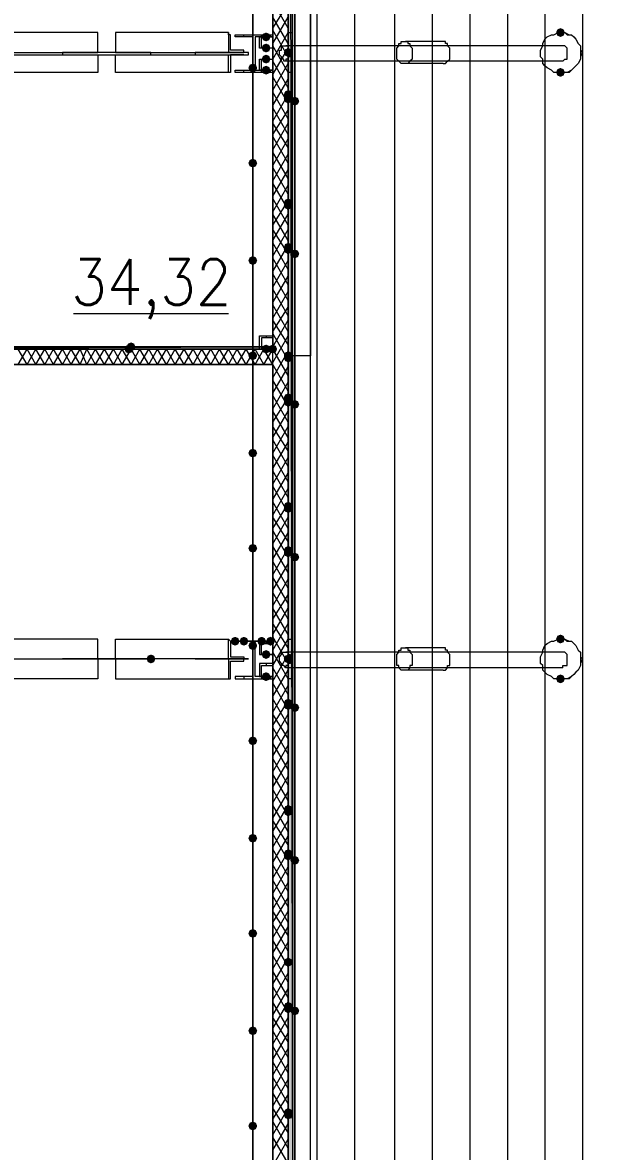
# Model space of a CAD drawing. Header units: millimetres. Extents: x 0 to 420, y 0 to 297.
# Drawn here: x 389.55 to 400.62, y 148.7 to 170.29 of the extents above; entities that cross this region are included whole.
import ezdxf

# ---------------------------------------------------------------- set-up
doc = ezdxf.new("R2010")
doc.units = ezdxf.units.MM
doc.styles.get("Standard").update_dxf_attribs({"font": 'STANDARD'})

msp = doc.modelspace()

# ---------------------------------------------------------------- hatches: boundary and pattern name
h = msp.add_hatch(color=7)
h.paths.add_polyline_path([(394.758333, 205.062667), (394.758333, 122.470333), (394.631333, 205.062667)], flags=0)
h.paths.add_polyline_path([(394.758333, 122.470333), (394.631333, 205.062667), (394.631333, 122.470333)], flags=0)
h = msp.add_hatch(color=7)
h.paths.add_polyline_path([(394.631333, 187.071), (394.631333, 169.714333)], flags=0)
h.paths.add_polyline_path([(394.631333, 169.714333), (394.631333, 187.071)], flags=0)
for color, points in [(7, [(399.923, 170.095333), (399.898129, 170.035537), (399.838333, 170.010667), (399.778537, 170.035537), (399.753667, 170.095333), (399.778537, 170.155129), (399.838333, 170.18), (399.898129, 170.155129)]), (7, [(394.292667, 170.010667), (394.267796, 169.950871), (394.208, 169.926), (394.148204, 169.950871), (394.123333, 170.010667), (394.148204, 170.070462), (394.208, 170.095333), (394.267796, 170.070463)]), (7, [(394.292667, 169.799), (394.267796, 169.739204), (394.208, 169.714333), (394.148204, 169.739204), (394.123333, 169.799), (394.148204, 169.858796), (394.208, 169.883667), (394.267796, 169.858796)]), (254, [(394.716, 169.714333), (394.691129, 169.654538), (394.631333, 169.629667), (394.571537, 169.654538), (394.546667, 169.714333), (394.571537, 169.774129), (394.631333, 169.799), (394.691129, 169.774129)]), (254, [(394.716, 169.714333), (394.691129, 169.654538), (394.631333, 169.629667), (394.571537, 169.654538), (394.546667, 169.714333), (394.571537, 169.774129), (394.631333, 169.799), (394.691129, 169.774129)]), (254, [(394.716, 169.714333), (394.691129, 169.654538), (394.631333, 169.629667), (394.571537, 169.654538), (394.546667, 169.714333), (394.571537, 169.774129), (394.631333, 169.799), (394.691129, 169.774129)]), (7, [(394.038667, 169.418), (394.013796, 169.358204), (393.954, 169.333333), (393.894204, 169.358204), (393.869333, 169.418), (393.894204, 169.477796), (393.954, 169.502667), (394.013796, 169.477796)]), (7, [(394.292667, 169.587333), (394.267796, 169.527537), (394.208, 169.502667), (394.148204, 169.527537), (394.123333, 169.587333), (394.148204, 169.647129), (394.208, 169.672), (394.267796, 169.647129)]), (7, [(394.292667, 169.375667), (394.267796, 169.315871), (394.208, 169.291), (394.148204, 169.315871), (394.123333, 169.375667), (394.148204, 169.435462), (394.208, 169.460333), (394.267796, 169.435463)]), (7, [(399.923, 169.333333), (399.898129, 169.273537), (399.838333, 169.248667), (399.778537, 169.273537), (399.753667, 169.333333), (399.778537, 169.393129), (399.838333, 169.418), (399.898129, 169.393129)]), (254, [(394.716, 168.91), (394.691129, 168.850204), (394.631333, 168.825333), (394.571537, 168.850204), (394.546667, 168.91), (394.571537, 168.969796), (394.631333, 168.994667), (394.691129, 168.969796)]), (254, [(394.716, 168.825333), (394.691129, 168.765537), (394.631333, 168.740667), (394.571537, 168.765537), (394.546667, 168.825333), (394.571537, 168.885129), (394.631333, 168.91), (394.691129, 168.885129)]), (254, [(394.716, 168.825333), (394.691129, 168.765537), (394.631333, 168.740667), (394.571537, 168.765537), (394.546667, 168.825333), (394.571537, 168.885129), (394.631333, 168.91), (394.691129, 168.885129)]), (254, [(394.843, 168.783), (394.818129, 168.723204), (394.758333, 168.698333), (394.698537, 168.723204), (394.673667, 168.783), (394.698537, 168.842796), (394.758333, 168.867667), (394.818129, 168.842796)]), (7, [(394.038667, 167.597667), (394.013796, 167.537871), (393.954, 167.513), (393.894204, 167.537871), (393.869333, 167.597667), (393.894204, 167.657462), (393.954, 167.682333), (394.013796, 167.657463)]), (254, [(394.716, 166.835667), (394.691129, 166.775871), (394.631333, 166.751), (394.571537, 166.775871), (394.546667, 166.835667), (394.571537, 166.895462), (394.631333, 166.920333), (394.691129, 166.895463)]), (254, [(394.716, 166.793333), (394.691129, 166.733537), (394.631333, 166.708667), (394.571537, 166.733537), (394.546667, 166.793333), (394.571537, 166.853129), (394.631333, 166.878), (394.691129, 166.853129)]), (254, [(394.716, 165.989), (394.691129, 165.929204), (394.631333, 165.904333), (394.571537, 165.929204), (394.546667, 165.989), (394.571537, 166.048796), (394.631333, 166.073667), (394.691129, 166.048796)]), (254, [(394.716, 165.946667), (394.691129, 165.886871), (394.631333, 165.862), (394.571537, 165.886871), (394.546667, 165.946667), (394.571537, 166.006462), (394.631333, 166.031333), (394.691129, 166.006463)]), (254, [(394.716, 165.946667), (394.691129, 165.886871), (394.631333, 165.862), (394.571537, 165.886871), (394.546667, 165.946667), (394.571537, 166.006462), (394.631333, 166.031333), (394.691129, 166.006463)]), (7, [(394.038667, 165.735), (394.013796, 165.675204), (393.954, 165.650333), (393.894204, 165.675204), (393.869333, 165.735), (393.894204, 165.794796), (393.954, 165.819667), (394.013796, 165.794796)]), (254, [(394.843, 165.862), (394.818129, 165.802204), (394.758333, 165.777333), (394.698537, 165.802204), (394.673667, 165.862), (394.698537, 165.921796), (394.758333, 165.946667), (394.818129, 165.921796)]), (254, [(391.668, 164.041667), (391.643129, 163.981871), (391.583333, 163.957), (391.523537, 163.981871), (391.498667, 164.041667), (391.523537, 164.101462), (391.583333, 164.126333), (391.643129, 164.101463)]), (254, [(391.710333, 164.084), (391.685462, 164.024204), (391.625667, 163.999333), (391.565871, 164.024204), (391.541, 164.084), (391.565871, 164.143796), (391.625667, 164.168667), (391.685462, 164.143796)]), (7, [(394.292667, 164.041667), (394.267796, 163.981871), (394.208, 163.957), (394.148204, 163.981871), (394.123333, 164.041667), (394.148204, 164.101462), (394.208, 164.126333), (394.267796, 164.101463)]), (7, [(394.419667, 164.041667), (394.394796, 163.981871), (394.335, 163.957), (394.275204, 163.981871), (394.250333, 164.041667), (394.275204, 164.101462), (394.335, 164.126333), (394.394796, 164.101463)]), (254, [(394.419667, 164.041667), (394.394796, 163.981871), (394.335, 163.957), (394.275204, 163.981871), (394.250333, 164.041667), (394.275204, 164.101462), (394.335, 164.126333), (394.394796, 164.101463)]), (254, [(394.419667, 164.041667), (394.394796, 163.981871), (394.335, 163.957), (394.275204, 163.981871), (394.250333, 164.041667), (394.275204, 164.101462), (394.335, 164.126333), (394.394796, 164.101463)]), (7, [(394.038667, 163.914667), (394.013796, 163.854871), (393.954, 163.83), (393.894204, 163.854871), (393.869333, 163.914667), (393.894204, 163.974462), (393.954, 163.999333), (394.013796, 163.974463)]), (254, [(394.716, 163.914667), (394.691129, 163.854871), (394.631333, 163.83), (394.571537, 163.854871), (394.546667, 163.914667), (394.571537, 163.974462), (394.631333, 163.999333), (394.691129, 163.974463)]), (254, [(394.716, 163.872333), (394.691129, 163.812537), (394.631333, 163.787667), (394.571537, 163.812537), (394.546667, 163.872333), (394.571537, 163.932129), (394.631333, 163.957), (394.691129, 163.932129)]), (254, [(394.716, 163.110333), (394.691129, 163.050537), (394.631333, 163.025667), (394.571537, 163.050537), (394.546667, 163.110333), (394.571537, 163.170129), (394.631333, 163.195), (394.691129, 163.170129)]), (254, [(394.716, 163.025667), (394.691129, 162.965871), (394.631333, 162.941), (394.571537, 162.965871), (394.546667, 163.025667), (394.571537, 163.085462), (394.631333, 163.110333), (394.691129, 163.085463)]), (254, [(394.716, 163.025667), (394.691129, 162.965871), (394.631333, 162.941), (394.571537, 162.965871), (394.546667, 163.025667), (394.571537, 163.085462), (394.631333, 163.110333), (394.691129, 163.085463)]), (254, [(394.843, 162.983333), (394.818129, 162.923537), (394.758333, 162.898667), (394.698537, 162.923537), (394.673667, 162.983333), (394.698537, 163.043129), (394.758333, 163.068), (394.818129, 163.043129)]), (7, [(394.038667, 162.052), (394.013796, 161.992204), (393.954, 161.967333), (393.894204, 161.992204), (393.869333, 162.052), (393.894204, 162.111796), (393.954, 162.136667), (394.013796, 162.111796)]), (254, [(394.716, 161.036), (394.691129, 160.976204), (394.631333, 160.951333), (394.571537, 160.976204), (394.546667, 161.036), (394.571537, 161.095796), (394.631333, 161.120667), (394.691129, 161.095796)]), (254, [(394.716, 160.993667), (394.691129, 160.933871), (394.631333, 160.909), (394.571537, 160.933871), (394.546667, 160.993667), (394.571537, 161.053462), (394.631333, 161.078333), (394.691129, 161.053463)]), (7, [(394.038667, 160.231667), (394.013796, 160.171871), (393.954, 160.147), (393.894204, 160.171871), (393.869333, 160.231667), (393.894204, 160.291462), (393.954, 160.316333), (394.013796, 160.291463)]), (254, [(394.716, 160.189333), (394.691129, 160.129537), (394.631333, 160.104667), (394.571537, 160.129537), (394.546667, 160.189333), (394.571537, 160.249129), (394.631333, 160.274), (394.691129, 160.249129)]), (254, [(394.716, 160.147), (394.691129, 160.087204), (394.631333, 160.062333), (394.571537, 160.087204), (394.546667, 160.147), (394.571537, 160.206796), (394.631333, 160.231667), (394.691129, 160.206796)]), (254, [(394.716, 160.147), (394.691129, 160.087204), (394.631333, 160.062333), (394.571537, 160.087204), (394.546667, 160.147), (394.571537, 160.206796), (394.631333, 160.231667), (394.691129, 160.206796)]), (254, [(394.843, 160.062333), (394.818129, 160.002537), (394.758333, 159.977667), (394.698537, 160.002537), (394.673667, 160.062333), (394.698537, 160.122129), (394.758333, 160.147), (394.818129, 160.122129)]), (7, [(393.7, 158.453667), (393.675129, 158.393871), (393.615333, 158.369), (393.555538, 158.393871), (393.530667, 158.453667), (393.555537, 158.513462), (393.615333, 158.538333), (393.675129, 158.513463)]), (7, [(393.869333, 158.453667), (393.844462, 158.393871), (393.784667, 158.369), (393.724871, 158.393871), (393.7, 158.453667), (393.724871, 158.513462), (393.784667, 158.538333), (393.844462, 158.513463)]), (7, [(394.208, 158.453667), (394.183129, 158.393871), (394.123333, 158.369), (394.063538, 158.393871), (394.038667, 158.453667), (394.063537, 158.513462), (394.123333, 158.538333), (394.183129, 158.513463)]), (7, [(394.377333, 158.453667), (394.352462, 158.393871), (394.292667, 158.369), (394.232871, 158.393871), (394.208, 158.453667), (394.232871, 158.513462), (394.292667, 158.538333), (394.352462, 158.513463)]), (7, [(399.923, 158.496), (399.898129, 158.436204), (399.838333, 158.411333), (399.778537, 158.436204), (399.753667, 158.496), (399.778537, 158.555796), (399.838333, 158.580667), (399.898129, 158.555796)]), (7, [(394.038667, 158.369), (394.013796, 158.309204), (393.954, 158.284333), (393.894204, 158.309204), (393.869333, 158.369), (393.894204, 158.428796), (393.954, 158.453667), (394.013796, 158.428796)]), (7, [(394.292667, 158.199667), (394.267796, 158.139871), (394.208, 158.115), (394.148204, 158.139871), (394.123333, 158.199667), (394.148204, 158.259462), (394.208, 158.284333), (394.267796, 158.259463)]), (7, [(392.091333, 158.115), (392.066462, 158.055204), (392.006667, 158.030333), (391.946871, 158.055204), (391.922, 158.115), (391.946871, 158.174796), (392.006667, 158.199667), (392.066462, 158.174796)]), (254, [(394.716, 158.115), (394.691129, 158.055204), (394.631333, 158.030333), (394.571537, 158.055204), (394.546667, 158.115), (394.571537, 158.174796), (394.631333, 158.199667), (394.691129, 158.174796)]), (254, [(394.716, 158.115), (394.691129, 158.055204), (394.631333, 158.030333), (394.571537, 158.055204), (394.546667, 158.115), (394.571537, 158.174796), (394.631333, 158.199667), (394.691129, 158.174796)]), (7, [(394.292667, 157.776333), (394.267796, 157.716537), (394.208, 157.691667), (394.148204, 157.716537), (394.123333, 157.776333), (394.148204, 157.836129), (394.208, 157.861), (394.267796, 157.836129)]), (7, [(399.923, 157.734), (399.898129, 157.674204), (399.838333, 157.649333), (399.778537, 157.674204), (399.753667, 157.734), (399.778537, 157.793796), (399.838333, 157.818667), (399.898129, 157.793796)]), (254, [(394.716, 157.268333), (394.691129, 157.208537), (394.631333, 157.183667), (394.571537, 157.208537), (394.546667, 157.268333), (394.571537, 157.328129), (394.631333, 157.353), (394.691129, 157.328129)]), (254, [(394.716, 157.226), (394.691129, 157.166204), (394.631333, 157.141333), (394.571537, 157.166204), (394.546667, 157.226), (394.571537, 157.285796), (394.631333, 157.310667), (394.691129, 157.285796)]), (254, [(394.716, 157.226), (394.691129, 157.166204), (394.631333, 157.141333), (394.571537, 157.166204), (394.546667, 157.226), (394.571537, 157.285796), (394.631333, 157.310667), (394.691129, 157.285796)]), (254, [(394.843, 157.183667), (394.818129, 157.123871), (394.758333, 157.099), (394.698537, 157.123871), (394.673667, 157.183667), (394.698537, 157.243462), (394.758333, 157.268333), (394.818129, 157.243463)]), (7, [(394.038667, 156.548667), (394.013796, 156.488871), (393.954, 156.464), (393.894204, 156.488871), (393.869333, 156.548667), (393.894204, 156.608462), (393.954, 156.633333), (394.013796, 156.608463)]), (254, [(394.716, 155.236333), (394.691129, 155.176537), (394.631333, 155.151667), (394.571537, 155.176537), (394.546667, 155.236333), (394.571537, 155.296129), (394.631333, 155.321), (394.691129, 155.296129)]), (254, [(394.716, 155.194), (394.691129, 155.134204), (394.631333, 155.109333), (394.571537, 155.134204), (394.546667, 155.194), (394.571537, 155.253796), (394.631333, 155.278667), (394.691129, 155.253796)]), (7, [(394.038667, 154.686), (394.013796, 154.626204), (393.954, 154.601333), (393.894204, 154.626204), (393.869333, 154.686), (393.894204, 154.745796), (393.954, 154.770667), (394.013796, 154.745796)]), (254, [(394.716, 154.389667), (394.691129, 154.329871), (394.631333, 154.305), (394.571537, 154.329871), (394.546667, 154.389667), (394.571537, 154.449462), (394.631333, 154.474333), (394.691129, 154.449463)]), (254, [(394.716, 154.347333), (394.691129, 154.287537), (394.631333, 154.262667), (394.571537, 154.287537), (394.546667, 154.347333), (394.571537, 154.407129), (394.631333, 154.432), (394.691129, 154.407129)]), (254, [(394.716, 154.347333), (394.691129, 154.287537), (394.631333, 154.262667), (394.571537, 154.287537), (394.546667, 154.347333), (394.571537, 154.407129), (394.631333, 154.432), (394.691129, 154.407129)]), (254, [(394.843, 154.262667), (394.818129, 154.202871), (394.758333, 154.178), (394.698537, 154.202871), (394.673667, 154.262667), (394.698537, 154.322462), (394.758333, 154.347333), (394.818129, 154.322463)]), (7, [(394.038667, 152.865667), (394.013796, 152.805871), (393.954, 152.781), (393.894204, 152.805871), (393.869333, 152.865667), (393.894204, 152.925462), (393.954, 152.950333), (394.013796, 152.925463)]), (254, [(394.716, 152.315333), (394.691129, 152.255537), (394.631333, 152.230667), (394.571537, 152.255537), (394.546667, 152.315333), (394.571537, 152.375129), (394.631333, 152.4), (394.691129, 152.375129)]), (254, [(394.716, 152.315333), (394.691129, 152.255537), (394.631333, 152.230667), (394.571537, 152.255537), (394.546667, 152.315333), (394.571537, 152.375129), (394.631333, 152.4), (394.691129, 152.375129)]), (254, [(394.716, 151.468667), (394.691129, 151.408871), (394.631333, 151.384), (394.571537, 151.408871), (394.546667, 151.468667), (394.571537, 151.528462), (394.631333, 151.553333), (394.691129, 151.528463)]), (254, [(394.716, 151.426333), (394.691129, 151.366537), (394.631333, 151.341667), (394.571537, 151.366537), (394.546667, 151.426333), (394.571537, 151.486129), (394.631333, 151.511), (394.691129, 151.486129)]), (254, [(394.716, 151.426333), (394.691129, 151.366537), (394.631333, 151.341667), (394.571537, 151.366537), (394.546667, 151.426333), (394.571537, 151.486129), (394.631333, 151.511), (394.691129, 151.486129)]), (254, [(394.843, 151.384), (394.818129, 151.324204), (394.758333, 151.299333), (394.698537, 151.324204), (394.673667, 151.384), (394.698537, 151.443796), (394.758333, 151.468667), (394.818129, 151.443796)]), (7, [(394.038667, 151.003), (394.013796, 150.943204), (393.954, 150.918333), (393.894204, 150.943204), (393.869333, 151.003), (393.894204, 151.062796), (393.954, 151.087667), (394.013796, 151.062796)]), (254, [(394.716, 149.436667), (394.691129, 149.376871), (394.631333, 149.352), (394.571537, 149.376871), (394.546667, 149.436667), (394.571537, 149.496462), (394.631333, 149.521333), (394.691129, 149.496463)]), (254, [(394.716, 149.394333), (394.691129, 149.334537), (394.631333, 149.309667), (394.571537, 149.334537), (394.546667, 149.394333), (394.571537, 149.454129), (394.631333, 149.479), (394.691129, 149.454129)]), (7, [(394.038667, 149.182667), (394.013796, 149.122871), (393.954, 149.098), (393.894204, 149.122871), (393.869333, 149.182667), (393.894204, 149.242462), (393.954, 149.267333), (394.013796, 149.242463)])]:
    msp.add_hatch(color=color).paths.add_polyline_path(points, flags=0)
h = msp.add_hatch(color=7)
h.paths.add_polyline_path([(394.631333, 169.714333), (394.631333, 158.115)], flags=0)
h.paths.add_polyline_path([(394.631333, 158.115), (394.631333, 169.714333)], flags=0)
h = msp.add_hatch(color=7)
h.paths.add_polyline_path([(394.335, 164.084), (382.016, 164.084), (394.335, 164.041667)], flags=0)
h.paths.add_polyline_path([(382.016, 164.084), (394.335, 164.041667), (382.016, 164.041667)], flags=0)
h = msp.add_hatch(color=7)
h.paths.add_polyline_path([(394.631333, 158.115), (394.631333, 140.716)], flags=0)
h.paths.add_polyline_path([(394.631333, 140.716), (394.631333, 158.115)], flags=0)

# ---------------------------------------------------------------- linework, layer by layer
at = {"color": 7, "lineweight": 0}
for points in [[(394.631333, 105.579333), (394.631333, 222.546333)], [(394.631333, 205.062667), (394.631333, 122.470333), (394.631333, 205.062667), (394.631333, 122.470333)], [(394.631333, 205.062667), (394.631333, 122.470333)], [(394.631333, 205.062667), (394.631333, 122.470333)], [(394.335, 187.452), (394.335, 164.041667)], [(394.631333, 169.714333), (394.631333, 187.071), (394.631333, 169.714333), (394.631333, 187.071)], [(394.631333, 170.18), (394.335, 170.688)], [(394.335, 170.18), (394.631333, 170.645667)], [(394.335, 169.883667), (394.631333, 170.391667)], [(394.631333, 169.883667), (394.335, 170.391667)], [(394.631333, 169.629667), (394.335, 170.137667)], [(393.488333, 170.095333), (391.329333, 170.095333), (391.329333, 169.714333), (393.488333, 169.714333), (393.784667, 169.714333), (393.784667, 169.756667), (393.530667, 169.756667), (393.530667, 170.053), (393.488333, 170.053), (393.488333, 170.095333), (393.488333, 169.714333)], [(393.615333, 170.010667), (393.615333, 170.053)], [(393.784667, 170.010667), (393.784667, 170.053)], [(393.954, 169.333333), (393.954, 170.053)], [(394.123333, 170.010667), (394.123333, 170.053)], [(394.292667, 170.010667), (394.292667, 170.053)], [(394.335, 169.587333), (394.631333, 170.095333)], [(394.716, 169.333333), (394.631333, 169.333333), (394.631333, 169.375667), (394.631333, 169.418), (394.631333, 169.460333), (394.631333, 169.502667), (394.631333, 169.587333), (394.631333, 169.629667), (394.631333, 169.714333), (394.631333, 169.756667), (394.631333, 169.841333), (394.631333, 169.883667), (394.631333, 169.968333), (394.631333, 170.010667), (394.631333, 170.053), (394.631333, 170.095333), (394.716, 170.095333)], [(394.716, 169.333333), (394.716, 169.375667), (394.716, 169.418), (394.716, 169.460333), (394.716, 169.502667), (394.716, 169.587333), (394.716, 169.629667), (394.716, 169.714333), (394.716, 169.756667), (394.716, 169.841333), (394.716, 169.883667), (394.716, 169.968333), (394.716, 170.010667), (394.716, 170.053), (394.716, 170.095333)], [(397.594667, 169.926), (396.875, 169.926)], [(397.594667, 169.502667), (397.637, 169.502667), (397.679333, 169.545), (397.721667, 169.587333), (397.721667, 169.629667), (397.721667, 169.672), (397.721667, 169.714333), (397.721667, 169.756667), (397.721667, 169.799), (397.679333, 169.841333), (397.679333, 169.883667), (397.637, 169.883667), (397.637, 169.926), (397.594667, 169.926)], [(399.838333, 170.095333), (399.923, 170.095333), (400.007667, 170.053), (400.05, 170.053), (400.092333, 170.010667), (400.134667, 169.968333), (400.177, 169.883667), (400.219333, 169.841333), (400.219333, 169.756667), (400.261667, 169.714333), (400.219333, 169.629667), (400.219333, 169.587333), (400.177, 169.502667), (400.134667, 169.460333), (400.092333, 169.418), (400.05, 169.375667), (400.007667, 169.333333), (399.923, 169.333333), (399.838333, 169.333333)], [(394.631333, 169.333333), (394.335, 169.841333)], [(394.335, 169.291), (394.631333, 169.799)], [(399.880667, 169.841333), (394.589, 169.841333)], [(394.631333, 158.115), (394.631333, 169.714333), (394.631333, 158.115), (394.631333, 169.714333)], [(399.880667, 169.545), (399.923, 169.587333), (399.965333, 169.587333), (399.965333, 169.629667), (399.965333, 169.672), (399.965333, 169.714333), (399.965333, 169.756667), (399.965333, 169.799), (399.923, 169.841333), (399.880667, 169.841333)], [(393.488333, 169.333333), (391.329333, 169.333333), (391.329333, 169.672), (393.488333, 169.672), (393.784667, 169.672), (393.530667, 169.672), (393.530667, 169.629667), (393.530667, 169.333333), (393.488333, 169.333333), (393.488333, 169.672)], [(394.631333, 169.037), (394.335, 169.545)], [(394.335, 168.994667), (394.631333, 169.502667)], [(399.880667, 169.545), (394.589, 169.545)], [(397.594667, 169.502667), (396.875, 169.502667)], [(393.615333, 169.333333), (393.615333, 169.375667)], [(393.784667, 169.333333), (393.784667, 169.375667)], [(394.123333, 169.333333), (394.123333, 169.375667)], [(394.292667, 169.333333), (394.292667, 169.375667)], [(394.631333, 168.740667), (394.335, 169.248667)], [(394.335, 168.698333), (394.631333, 169.206333)], [(394.631333, 168.444333), (394.335, 168.952333)], [(394.335, 168.402), (394.631333, 168.91)], [(394.631333, 168.148), (394.335, 168.656)], [(394.335, 168.148), (394.631333, 168.613667)], [(394.335, 167.851667), (394.631333, 168.359667)], [(394.631333, 167.894), (394.335, 168.359667)], [(394.631333, 167.597667), (394.335, 168.105667)], [(394.335, 167.555333), (394.631333, 168.063333)], [(394.631333, 167.301333), (394.335, 167.809333)], [(394.335, 167.259), (394.631333, 167.767)], [(394.631333, 167.005), (394.335, 167.513)], [(394.335, 166.962667), (394.631333, 167.470667)], [(394.631333, 166.708667), (394.335, 167.216667)], [(394.335, 166.666333), (394.631333, 167.174333)], [(394.631333, 166.412333), (394.335, 166.920333)], [(394.335, 166.412333), (394.631333, 166.878)], [(394.335, 166.116), (394.631333, 166.624)], [(394.631333, 166.116), (394.335, 166.624)], [(394.335, 165.819667), (394.631333, 166.327667)], [(394.631333, 165.862), (394.335, 166.327667)], [(394.631333, 165.565667), (394.335, 166.073667)], [(394.335, 165.523333), (394.631333, 166.031333)], [(394.631333, 165.269333), (394.335, 165.777333)], [(394.335, 165.227), (394.631333, 165.735)], [(394.631333, 164.973), (394.335, 165.481)], [(394.335, 164.930667), (394.631333, 165.438667)], [(394.631333, 164.676667), (394.335, 165.184667)], [(394.335, 164.634333), (394.631333, 165.142333)], [(394.631333, 164.380333), (394.335, 164.888333)], [(394.335, 164.380333), (394.631333, 164.846)], [(390.525, 164.719), (393.488333, 164.719)], [(394.335, 164.084), (394.631333, 164.592)], [(394.631333, 164.126333), (394.335, 164.592)], [(394.631333, 163.83), (394.335, 164.338)], [(394.208, 164.295667), (394.208, 164.253333)], [(394.335, 163.787667), (394.631333, 164.295667)], [(394.335, 164.041667), (382.016, 164.041667), (394.335, 164.084), (382.016, 164.084)], [(394.335, 164.041667), (382.016, 164.041667)], [(389.466667, 163.745333), (389.636, 164.041667)], [(389.636, 163.745333), (389.466667, 164.041667)], [(389.636, 163.745333), (389.805333, 164.041667)], [(389.805333, 163.745333), (389.636, 164.041667)], [(389.805333, 163.745333), (389.974667, 164.041667)], [(389.974667, 163.745333), (389.805333, 164.041667)], [(389.974667, 163.745333), (390.144, 164.041667)], [(390.144, 163.745333), (389.974667, 164.041667)], [(390.144, 163.745333), (390.313333, 164.041667)], [(390.313333, 163.745333), (390.144, 164.041667)], [(390.313333, 163.745333), (390.482667, 164.041667)], [(390.482667, 163.745333), (390.313333, 164.041667)], [(390.482667, 163.745333), (390.652, 164.041667)], [(390.652, 163.745333), (390.482667, 164.041667)], [(390.652, 163.745333), (390.779, 164.041667)], [(390.779, 163.745333), (390.652, 164.041667)], [(390.779, 163.745333), (390.948333, 164.041667)], [(390.948333, 163.745333), (390.779, 164.041667)], [(390.948333, 163.745333), (391.117667, 164.041667)], [(391.117667, 163.745333), (390.948333, 164.041667)], [(391.117667, 163.745333), (391.287, 164.041667)], [(391.287, 163.745333), (391.117667, 164.041667)], [(391.287, 163.745333), (391.456333, 164.041667)], [(391.456333, 163.745333), (391.287, 164.041667)], [(391.456333, 163.745333), (391.625667, 164.041667)], [(391.625667, 163.745333), (391.456333, 164.041667)], [(391.625667, 163.745333), (391.795, 164.041667)], [(391.795, 163.745333), (391.625667, 164.041667)], [(391.795, 163.745333), (391.964333, 164.041667)], [(391.964333, 163.745333), (391.795, 164.041667)], [(391.964333, 163.745333), (392.133667, 164.041667)], [(392.133667, 163.745333), (391.964333, 164.041667)], [(392.133667, 163.745333), (392.303, 164.041667)], [(392.303, 163.745333), (392.133667, 164.041667)], [(392.303, 163.745333), (392.472333, 164.041667)], [(392.472333, 163.745333), (392.303, 164.041667)], [(392.472333, 163.745333), (392.641667, 164.041667)], [(392.641667, 163.745333), (392.472333, 164.041667)], [(392.641667, 163.745333), (392.811, 164.041667)], [(392.811, 163.745333), (392.641667, 164.041667)], [(392.811, 163.745333), (392.980333, 164.041667)], [(392.980333, 163.745333), (392.811, 164.041667)], [(392.980333, 163.745333), (393.149667, 164.041667)], [(393.149667, 163.745333), (392.980333, 164.041667)], [(393.149667, 163.745333), (393.319, 164.041667)], [(393.319, 163.745333), (393.149667, 164.041667)], [(393.319, 163.745333), (393.488333, 164.041667)], [(393.488333, 163.745333), (393.319, 164.041667)], [(393.488333, 163.745333), (393.657667, 164.041667)], [(393.657667, 163.745333), (393.488333, 164.041667)], [(393.657667, 163.745333), (393.827, 164.041667)], [(393.827, 163.745333), (393.657667, 164.041667)], [(393.827, 163.745333), (393.996333, 164.041667)], [(393.996333, 163.745333), (393.827, 164.041667)], [(393.996333, 163.745333), (394.165667, 164.041667)], [(394.165667, 163.745333), (393.996333, 164.041667)], [(394.165667, 163.745333), (394.335, 164.041667)], [(394.335, 163.745333), (394.165667, 164.041667)], [(394.631333, 163.533667), (394.335, 164.041667)], [(394.335, 163.491333), (394.631333, 163.999333)], [(382.016, 163.745333), (394.335, 163.745333)], [(394.335, 163.745333), (394.335, 163.787667)], [(394.631333, 163.237333), (394.335, 163.745333)], [(394.335, 163.745333), (394.335, 140.377333)], [(394.335, 163.195), (394.631333, 163.703)], [(394.631333, 162.941), (394.335, 163.449)], [(394.335, 162.898667), (394.631333, 163.406667)], [(394.631333, 162.644667), (394.335, 163.152667)], [(394.335, 162.644667), (394.631333, 163.110333)], [(394.335, 162.348333), (394.631333, 162.856333)], [(394.631333, 162.348333), (394.335, 162.856333)], [(394.335, 162.052), (394.631333, 162.56)], [(394.631333, 162.094333), (394.335, 162.56)], [(394.631333, 161.798), (394.335, 162.306)], [(394.335, 161.755667), (394.631333, 162.263667)], [(394.631333, 161.501667), (394.335, 162.009667)], [(394.335, 161.459333), (394.631333, 161.967333)], [(394.631333, 161.205333), (394.335, 161.713333)], [(394.335, 161.163), (394.631333, 161.671)], [(394.631333, 160.909), (394.335, 161.417)], [(394.335, 160.866667), (394.631333, 161.374667)], [(394.631333, 160.612667), (394.335, 161.120667)], [(394.335, 160.612667), (394.631333, 161.078333)], [(394.335, 160.316333), (394.631333, 160.824333)], [(394.631333, 160.358667), (394.335, 160.824333)], [(394.631333, 160.062333), (394.335, 160.570333)], [(394.335, 160.02), (394.631333, 160.528)], [(394.631333, 159.766), (394.335, 160.274)], [(394.335, 159.723667), (394.631333, 160.231667)], [(394.631333, 159.469667), (394.335, 159.977667)], [(394.335, 159.427333), (394.631333, 159.935333)], [(394.631333, 159.173333), (394.335, 159.681333)], [(394.335, 159.131), (394.631333, 159.639)], [(394.631333, 158.877), (394.335, 159.385)], [(394.335, 158.877), (394.631333, 159.342667)], [(394.335, 158.580667), (394.631333, 159.088667)], [(394.631333, 158.580667), (394.335, 159.088667)], [(394.335, 158.284333), (394.631333, 158.792333)], [(394.631333, 158.326667), (394.335, 158.792333)], [(393.488333, 158.115), (393.488333, 158.496), (393.530667, 158.453667), (393.530667, 158.199667), (393.530667, 158.157333), (393.784667, 158.157333), (393.784667, 158.115), (393.488333, 158.115), (391.329333, 158.115), (391.329333, 158.496), (393.488333, 158.496)], [(394.631333, 158.030333), (394.335, 158.538333)], [(394.335, 157.988), (394.631333, 158.496)], [(394.716, 157.734), (394.631333, 157.734), (394.631333, 157.776333), (394.631333, 157.818667), (394.631333, 157.861), (394.631333, 157.903333), (394.631333, 157.988), (394.631333, 158.030333), (394.631333, 158.115), (394.631333, 158.157333), (394.631333, 158.242), (394.631333, 158.284333), (394.631333, 158.369), (394.631333, 158.411333), (394.631333, 158.453667), (394.631333, 158.496), (394.716, 158.496)], [(394.716, 157.734), (394.716, 157.776333), (394.716, 157.818667), (394.716, 157.861), (394.716, 157.903333), (394.716, 157.988), (394.716, 158.030333), (394.716, 158.115), (394.716, 158.157333), (394.716, 158.242), (394.716, 158.284333), (394.716, 158.369), (394.716, 158.411333), (394.716, 158.453667), (394.716, 158.496)], [(399.838333, 158.496), (399.923, 158.496), (400.007667, 158.453667), (400.05, 158.453667), (400.092333, 158.411333), (400.134667, 158.369), (400.177, 158.284333), (400.219333, 158.242), (400.219333, 158.157333), (400.261667, 158.115), (400.219333, 158.030333), (400.219333, 157.988), (400.177, 157.903333), (400.134667, 157.861), (400.092333, 157.818667), (400.05, 157.776333), (400.007667, 157.734), (399.923, 157.734), (399.838333, 157.734)], [(393.954, 158.453667), (393.954, 157.734)], [(394.208, 158.453667), (394.208, 158.411333)], [(397.594667, 158.326667), (396.875, 158.326667)], [(397.594667, 157.903333), (397.637, 157.903333), (397.679333, 157.945667), (397.679333, 157.988), (397.721667, 157.988), (397.721667, 158.030333), (397.721667, 158.072667), (397.721667, 158.115), (397.721667, 158.157333), (397.721667, 158.199667), (397.679333, 158.242), (397.679333, 158.284333), (397.637, 158.284333), (397.637, 158.326667), (397.594667, 158.326667)], [(393.488333, 158.115), (393.488333, 157.734), (393.530667, 157.734), (393.530667, 158.030333), (393.530667, 158.072667), (393.784667, 158.072667), (393.784667, 158.115), (393.488333, 158.115), (391.329333, 158.115), (391.329333, 157.734), (393.488333, 157.734)], [(394.631333, 157.734), (394.335, 158.242)], [(394.335, 157.691667), (394.631333, 158.199667)], [(399.880667, 158.242), (394.589, 158.242)], [(394.631333, 158.115), (394.631333, 140.716), (394.631333, 158.115), (394.631333, 140.716)], [(399.880667, 157.945667), (399.880667, 157.988), (399.923, 157.988), (399.965333, 157.988), (399.965333, 158.030333), (399.965333, 158.072667), (399.965333, 158.115), (399.965333, 158.157333), (399.965333, 158.199667), (399.923, 158.242), (399.880667, 158.242)], [(394.208, 158.030333), (394.208, 157.988)], [(394.631333, 157.437667), (394.335, 157.945667)], [(394.335, 157.395333), (394.631333, 157.903333)], [(399.880667, 157.945667), (394.589, 157.945667)], [(397.594667, 157.903333), (396.875, 157.903333)], [(393.615333, 157.776333), (393.615333, 157.734)], [(393.784667, 157.776333), (393.784667, 157.734)], [(394.123333, 157.776333), (394.123333, 157.734)], [(394.292667, 157.776333), (394.292667, 157.734)], [(394.631333, 157.141333), (394.335, 157.649333)], [(394.335, 157.099), (394.631333, 157.607)], [(394.631333, 156.845), (394.335, 157.353)], [(394.335, 156.845), (394.631333, 157.310667)], [(394.335, 156.548667), (394.631333, 157.056667)], [(394.631333, 156.591), (394.335, 157.056667)], [(394.631333, 156.294667), (394.335, 156.802667)], [(394.335, 156.252333), (394.631333, 156.760333)], [(394.631333, 155.998333), (394.335, 156.506333)], [(394.335, 155.956), (394.631333, 156.464)], [(394.631333, 155.702), (394.335, 156.21)], [(394.335, 155.659667), (394.631333, 156.167667)], [(394.631333, 155.405667), (394.335, 155.913667)], [(394.335, 155.363333), (394.631333, 155.871333)], [(394.631333, 155.109333), (394.335, 155.617333)], [(394.335, 155.067), (394.631333, 155.575)], [(394.335, 154.813), (394.631333, 155.321)], [(394.631333, 154.813), (394.335, 155.321)], [(394.335, 154.516667), (394.631333, 155.024667)], [(394.631333, 154.559), (394.335, 155.024667)], [(394.631333, 154.262667), (394.335, 154.770667)], [(394.335, 154.220333), (394.631333, 154.728333)], [(394.631333, 153.966333), (394.335, 154.474333)], [(394.335, 153.924), (394.631333, 154.432)], [(394.631333, 153.67), (394.335, 154.178)], [(394.335, 153.627667), (394.631333, 154.135667)], [(394.631333, 153.373667), (394.335, 153.881667)], [(394.335, 153.331333), (394.631333, 153.839333)], [(394.631333, 153.077333), (394.335, 153.585333)], [(394.335, 153.077333), (394.631333, 153.543)], [(394.335, 152.781), (394.631333, 153.289)], [(394.631333, 152.823333), (394.335, 153.289)], [(394.631333, 152.527), (394.335, 153.035)], [(394.335, 152.484667), (394.631333, 152.992667)], [(394.631333, 152.230667), (394.335, 152.738667)], [(394.335, 152.188333), (394.631333, 152.696333)], [(394.631333, 151.934333), (394.335, 152.442333)], [(394.335, 151.892), (394.631333, 152.4)], [(394.631333, 151.638), (394.335, 152.146)], [(394.335, 151.595667), (394.631333, 152.103667)], [(394.631333, 151.341667), (394.335, 151.849667)], [(394.335, 151.299333), (394.631333, 151.807333)], [(394.335, 151.045333), (394.631333, 151.553333)], [(394.631333, 151.045333), (394.335, 151.553333)], [(394.335, 150.749), (394.631333, 151.257)], [(394.631333, 150.791333), (394.335, 151.257)], [(394.631333, 150.495), (394.335, 151.003)], [(394.335, 150.452667), (394.631333, 150.960667)], [(394.631333, 150.198667), (394.335, 150.706667)], [(394.335, 150.156333), (394.631333, 150.664333)], [(394.631333, 149.902333), (394.335, 150.410333)], [(394.335, 149.86), (394.631333, 150.368)], [(394.631333, 149.606), (394.335, 150.114)], [(394.335, 149.563667), (394.631333, 150.071667)], [(394.631333, 149.309667), (394.335, 149.817667)], [(394.335, 149.309667), (394.631333, 149.775333)], [(394.335, 149.013333), (394.631333, 149.521333)], [(394.631333, 149.055667), (394.335, 149.521333)], [(394.631333, 148.759333), (394.335, 149.267333)], [(394.335, 148.717), (394.631333, 149.225)], [(394.631333, 148.463), (394.335, 148.971)], [(394.335, 148.420667), (394.631333, 148.928667)]]:
    msp.add_lwpolyline(points, dxfattribs=at)
for points in [[(394.335, 222.25), (260.265333, 222.25), (260.265333, 191.219667), (243.586, 191.219667), (243.586, 222.25), (109.516333, 222.25), (109.516333, 105.579333), (243.586, 105.579333), (243.586, 136.609667), (260.265333, 136.609667), (260.265333, 105.579333), (394.335, 105.579333)], [(243.586, 221.869), (243.586, 191.219667), (260.265333, 191.219667), (260.265333, 221.869), (393.954, 221.869), (393.954, 105.918), (260.265333, 105.918), (260.265333, 136.609667), (243.586, 136.609667), (243.586, 105.918), (109.897333, 105.918), (109.897333, 221.869)], [(394.758333, 205.062667), (394.758333, 122.470333), (394.631333, 205.062667)], [(394.758333, 122.470333), (394.631333, 205.062667), (394.631333, 122.470333)], [(394.758333, 205.062667), (394.631333, 205.062667), (394.631333, 122.470333), (394.758333, 122.470333)], [(394.716, 163.914667), (394.716, 205.062667), (395.054667, 205.062667), (395.054667, 163.914667)], [(402.59, 205.062667), (403.182667, 205.062667), (403.182667, 122.766667), (402.59, 122.766667), (395.647333, 122.766667), (395.054667, 122.766667), (395.054667, 205.062667), (395.647333, 205.062667)], [(394.631333, 187.071), (394.631333, 169.714333)], [(394.631333, 169.714333), (394.631333, 187.071)], [(394.631333, 169.714333), (394.631333, 187.071)], [(394.631333, 158.115), (394.631333, 169.714333), (394.631333, 187.071), (394.631333, 169.714333)], [(390.990667, 170.095333), (388.535333, 170.095333), (388.535333, 169.714333), (390.990667, 169.714333)], [(394.335, 169.333333), (393.615333, 169.333333), (393.615333, 169.375667), (393.954, 169.375667), (393.954, 170.010667), (393.615333, 170.010667), (393.615333, 170.053), (394.335, 170.053), (394.335, 170.010667), (393.996333, 170.010667), (393.996333, 169.375667), (394.335, 169.375667)], [(394.335, 169.799), (394.123333, 169.799), (394.123333, 170.010667), (394.335, 170.010667), (394.335, 169.799), (394.081, 169.799), (394.081, 170.010667), (394.335, 170.010667)], [(396.705667, 169.672), (396.705667, 169.714333), (396.705667, 169.756667), (396.705667, 169.799), (396.748, 169.841333), (396.748, 169.883667), (396.790333, 169.883667), (396.790333, 169.926), (396.832667, 169.926), (396.875, 169.926), (396.917333, 169.926), (396.917333, 169.883667), (396.959667, 169.883667), (396.959667, 169.841333), (397.002, 169.799), (397.002, 169.756667), (397.002, 169.714333), (397.002, 169.672), (397.002, 169.629667), (397.002, 169.587333), (396.959667, 169.545), (396.917333, 169.502667), (396.875, 169.502667), (396.832667, 169.502667), (396.790333, 169.502667), (396.748, 169.545), (396.705667, 169.587333), (396.705667, 169.629667)], [(399.457333, 169.629667), (399.457333, 169.714333), (399.457333, 169.756667), (399.499667, 169.841333), (399.499667, 169.883667), (399.542, 169.968333), (399.584333, 170.010667), (399.669, 170.053), (399.711333, 170.053), (399.796, 170.095333), (399.838333, 170.095333), (399.923, 170.095333), (399.965333, 170.053), (400.05, 170.053), (400.092333, 170.010667), (400.134667, 169.968333), (400.177, 169.883667), (400.219333, 169.841333), (400.219333, 169.756667), (400.219333, 169.714333), (400.219333, 169.629667), (400.219333, 169.587333), (400.177, 169.502667), (400.134667, 169.460333), (400.092333, 169.418), (400.05, 169.375667), (399.965333, 169.333333), (399.923, 169.333333), (399.838333, 169.333333), (399.796, 169.333333), (399.711333, 169.333333), (399.669, 169.375667), (399.584333, 169.418), (399.542, 169.460333), (399.499667, 169.502667), (399.499667, 169.587333)], [(392.006667, 169.714333), (390.313333, 169.714333), (390.313333, 169.672), (392.006667, 169.672)], [(392.853333, 169.672), (393.869333, 169.672), (393.869333, 169.714333), (392.853333, 169.714333)], [(394.462, 169.672), (394.462, 169.714333), (394.462, 169.756667), (394.504333, 169.756667), (394.504333, 169.799), (394.504333, 169.841333), (394.546667, 169.841333), (394.589, 169.841333), (394.631333, 169.841333), (394.631333, 169.799), (394.673667, 169.756667), (394.673667, 169.714333), (394.673667, 169.672), (394.673667, 169.629667), (394.631333, 169.629667), (394.631333, 169.587333), (394.589, 169.587333), (394.589, 169.545), (394.546667, 169.545), (394.546667, 169.587333), (394.504333, 169.587333), (394.504333, 169.629667)], [(394.631333, 169.714333), (394.631333, 158.115)], [(394.631333, 158.115), (394.631333, 169.714333)], [(394.631333, 158.115), (394.631333, 169.714333)], [(390.990667, 169.333333), (388.535333, 169.333333), (388.535333, 169.672), (390.990667, 169.672)], [(394.335, 169.375667), (394.123333, 169.375667), (394.123333, 169.587333), (394.335, 169.587333), (394.335, 169.375667), (394.081, 169.375667), (394.081, 169.587333), (394.335, 169.587333)], [(394.081, 164.295667), (394.335, 164.295667), (394.335, 164.041667), (394.081, 164.041667)], [(394.123333, 164.253333), (394.123333, 164.041667), (394.335, 164.041667), (394.335, 164.253333)], [(394.335, 164.084), (382.016, 164.084), (394.335, 164.041667)], [(382.016, 164.084), (394.335, 164.041667), (382.016, 164.041667)], [(382.016, 164.041667), (382.016, 164.084), (394.335, 164.084), (394.335, 164.041667), (382.016, 164.041667), (394.335, 164.041667), (394.335, 164.084), (382.016, 164.084)], [(394.716, 163.914667), (394.716, 122.766667), (395.054667, 122.766667), (395.054667, 163.914667)], [(390.990667, 158.496), (388.535333, 158.496), (388.535333, 158.115), (390.990667, 158.115)], [(399.457333, 158.030333), (399.457333, 158.115), (399.457333, 158.157333), (399.499667, 158.242), (399.499667, 158.284333), (399.542, 158.369), (399.584333, 158.411333), (399.669, 158.453667), (399.711333, 158.453667), (399.796, 158.496), (399.838333, 158.496), (399.923, 158.496), (399.965333, 158.453667), (400.05, 158.453667), (400.092333, 158.411333), (400.134667, 158.369), (400.177, 158.284333), (400.219333, 158.242), (400.219333, 158.157333), (400.219333, 158.115), (400.219333, 158.030333), (400.219333, 157.988), (400.177, 157.903333), (400.134667, 157.861), (400.092333, 157.818667), (400.05, 157.776333), (399.965333, 157.734), (399.923, 157.734), (399.838333, 157.734), (399.796, 157.734), (399.711333, 157.734), (399.669, 157.776333), (399.584333, 157.818667), (399.542, 157.861), (399.499667, 157.903333), (399.499667, 157.988)], [(394.335, 158.453667), (393.615333, 158.453667), (393.954, 158.453667), (393.954, 157.776333), (393.615333, 157.776333), (393.615333, 157.734), (394.335, 157.734), (394.335, 157.776333), (393.996333, 157.776333), (393.996333, 158.453667)], [(394.335, 158.453667), (394.081, 158.453667), (394.081, 158.199667), (394.335, 158.199667)], [(394.335, 158.411333), (394.335, 158.199667), (394.123333, 158.199667), (394.123333, 158.411333)], [(396.705667, 158.072667), (396.705667, 158.115), (396.705667, 158.157333), (396.705667, 158.199667), (396.748, 158.242), (396.748, 158.284333), (396.790333, 158.284333), (396.790333, 158.326667), (396.832667, 158.326667), (396.875, 158.326667), (396.917333, 158.326667), (396.917333, 158.284333), (396.959667, 158.284333), (396.959667, 158.242), (397.002, 158.199667), (397.002, 158.157333), (397.002, 158.115), (397.002, 158.072667), (397.002, 158.030333), (397.002, 157.988), (396.959667, 157.988), (396.959667, 157.945667), (396.917333, 157.903333), (396.875, 157.903333), (396.832667, 157.903333), (396.790333, 157.903333), (396.748, 157.945667), (396.748, 157.988), (396.705667, 157.988), (396.705667, 158.030333)], [(390.990667, 157.734), (388.535333, 157.734), (388.535333, 158.115), (390.990667, 158.115)], [(390.313333, 158.115), (392.006667, 158.115)], [(392.853333, 158.115), (393.869333, 158.115)], [(394.462, 158.072667), (394.462, 158.115), (394.462, 158.157333), (394.504333, 158.199667), (394.504333, 158.242), (394.546667, 158.242), (394.589, 158.242), (394.631333, 158.242), (394.631333, 158.199667), (394.673667, 158.199667), (394.673667, 158.157333), (394.673667, 158.115), (394.673667, 158.072667), (394.673667, 158.030333), (394.631333, 158.030333), (394.631333, 157.988), (394.589, 157.988), (394.589, 157.945667), (394.546667, 157.988), (394.504333, 157.988), (394.504333, 158.030333)], [(394.631333, 158.115), (394.631333, 140.716)], [(394.631333, 140.716), (394.631333, 158.115)], [(394.631333, 158.115), (394.631333, 140.716)], [(394.631333, 158.115), (394.631333, 140.716)], [(394.335, 158.030333), (394.081, 158.030333), (394.081, 157.776333), (394.335, 157.776333)], [(394.335, 157.988), (394.335, 157.776333), (394.123333, 157.776333), (394.123333, 157.988)]]:
    msp.add_lwpolyline(points, close=True, dxfattribs=at)
at = {"color": 254, "lineweight": 0}
msp.add_lwpolyline([(243.586, 221.869), (109.897333, 221.869), (109.897333, 105.918), (243.586, 105.918), (243.586, 136.609667), (260.265333, 136.609667), (260.265333, 105.918), (393.954, 105.918), (393.954, 221.869), (260.265333, 221.869), (260.265333, 191.219667), (243.586, 191.219667)], close=True, dxfattribs=at)
at = {"color": 253, "lineweight": 0}
for points in [[(395.181667, 205.062667), (395.181667, 122.766667)], [(395.901333, 205.062667), (395.901333, 122.766667)], [(396.663333, 205.062667), (396.663333, 122.766667)], [(397.383, 205.062667), (397.383, 122.766667)], [(398.102667, 205.062667), (398.102667, 122.766667)], [(398.822333, 205.062667), (398.822333, 122.766667)], [(399.542, 205.062667), (399.542, 122.766667)], [(400.261667, 205.062667), (400.261667, 122.766667)]]:
    msp.add_lwpolyline(points, dxfattribs=at)
at = {"color": 152, "lineweight": 0}
for points in [[(394.335, 187.452), (382.016, 187.452), (382.016, 164.041667), (394.335, 164.041667)], [(394.335, 140.377333), (394.335, 163.745333), (382.016, 163.745333), (382.016, 140.377333)]]:
    msp.add_lwpolyline(points, close=True, dxfattribs=at)

# ---------------------------------------------------------------- texts
at = {"color": 7, "insert": (390.48266, 165.760366), "char_height": 0.872032, "width": 2.85832711, "attachment_point": 1}
msp.add_mtext('34,32', dxfattribs=at)

doc.saveas('drawing.dxf')
